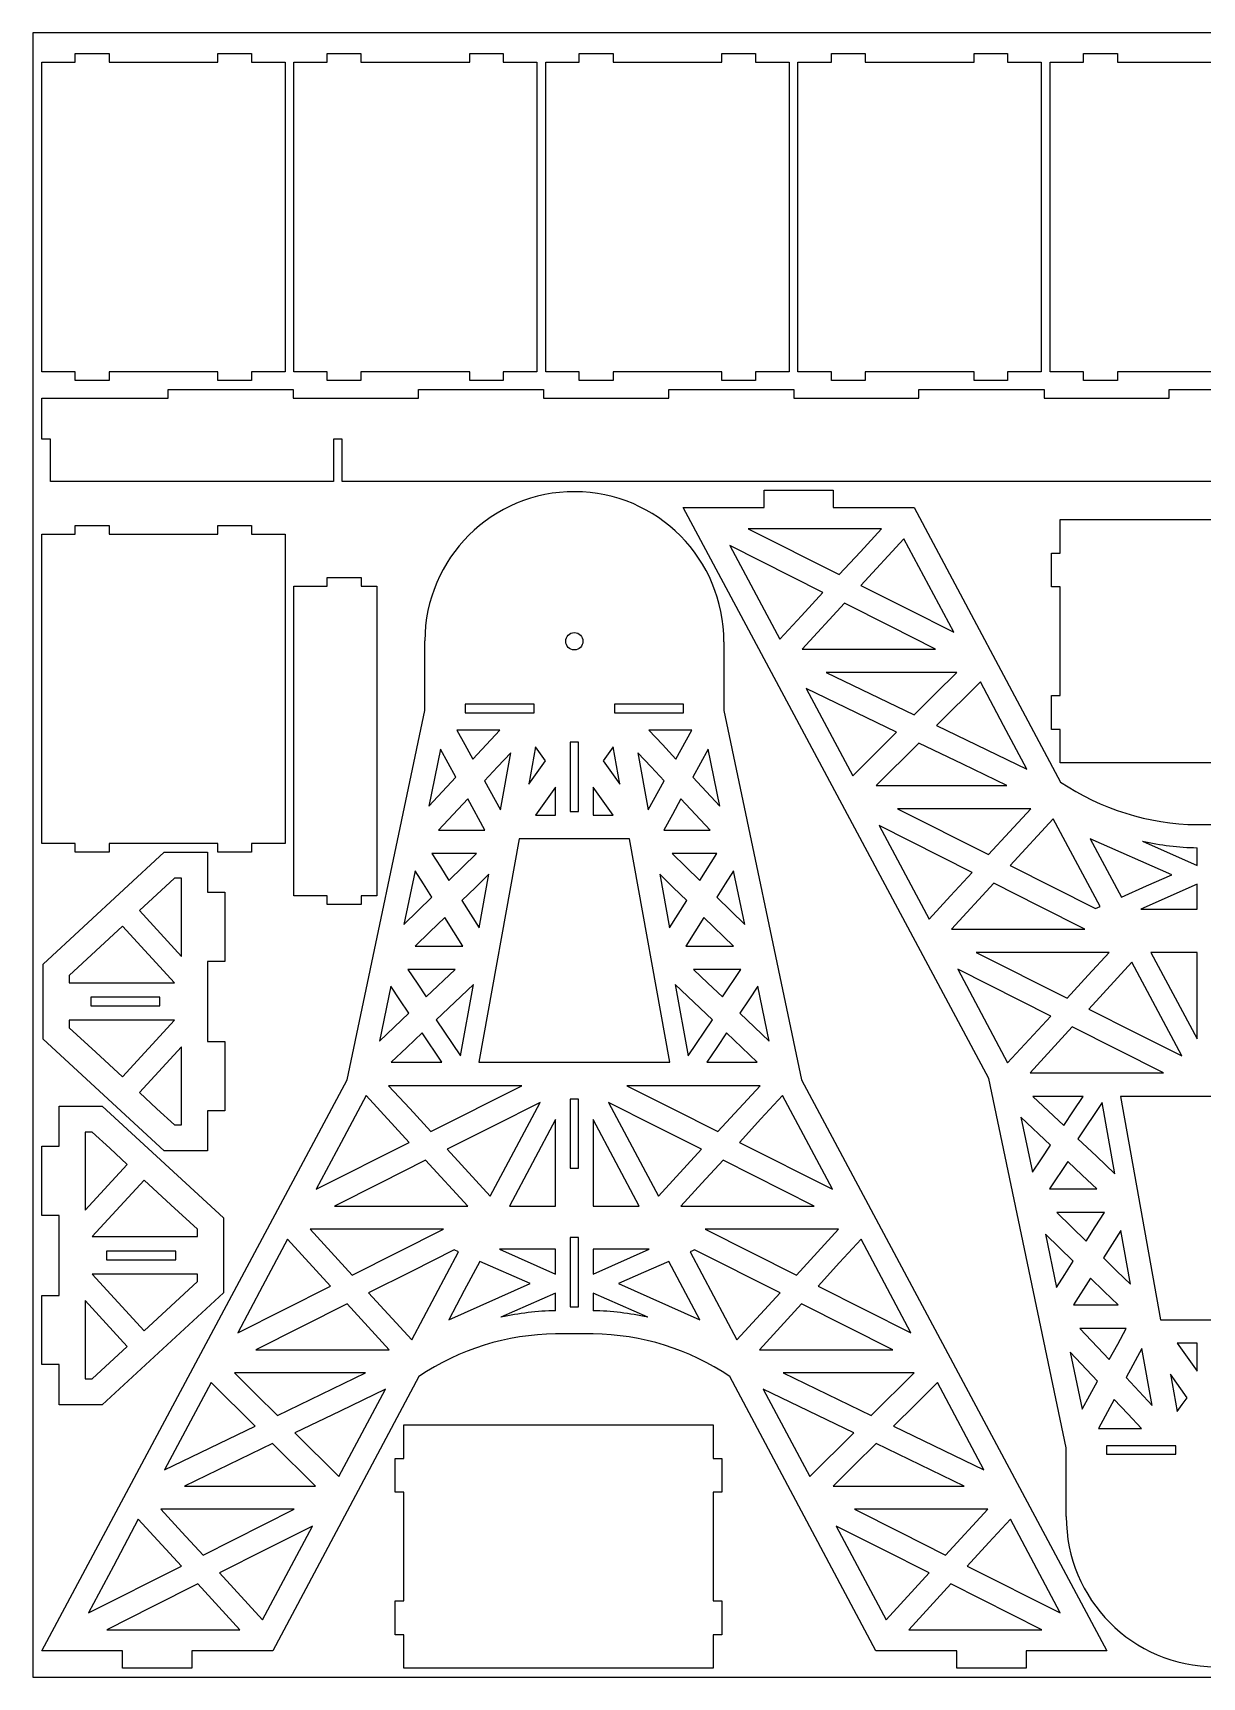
# Model space of a CAD drawing. Extents: x 0 to 1420, y 0 to 1140.
# Drawn here: x 0 to 811, y 0 to 1140 of the extents above; entities that cross this region are included whole.
import ezdxf

# ---------------------------------------------------------------- set-up
doc = ezdxf.new("R2010")
doc.units = 0
doc.header["$MEASUREMENT"] = 0
doc.layers.add('DEFAULT', color=1, linetype='Continuous')

msp = doc.modelspace()

# ---------------------------------------------------------------- linework, layer by layer
at = {"color": 5}
msp.add_lwpolyline([(0, 0), (1420, 0), (1420, 1140), (0, 1140)], close=True, dxfattribs=at)
at = {"layer": 'DEFAULT'}
for p, q in [((6.1777, 904.9731), (6.1777, 1119.643)), ((6.1777, 1119.643), (29.313, 1119.643)), ((29.313, 1119.643), (29.313, 1125.643)), ((29.313, 1125.643), (52.8179, 1125.643)), ((52.8179, 1125.643), (52.8179, 1119.643)), ((52.8179, 1119.643), (128.2806, 1119.643)), ((128.2806, 1119.643), (128.2806, 1125.643)), ((128.2806, 1125.643), (151.5934, 1125.643)), ((151.5934, 1125.643), (151.5934, 1119.643)), ((151.5934, 1119.643), (174.9183, 1119.643)), ((174.9183, 1119.643), (174.9183, 904.9731)), ((180.9183, 904.9731), (180.9183, 1119.643)), ((180.9183, 1119.643), (204.0537, 1119.643)), ((204.0537, 1119.643), (204.0537, 1125.643)), ((204.0537, 1125.643), (227.5586, 1125.643)), ((227.5586, 1125.643), (227.5586, 1119.643)), ((227.5586, 1119.643), (303.0212, 1119.643)), ((303.0212, 1119.643), (303.0212, 1125.643)), ((303.0212, 1125.643), (326.3341, 1125.643)), ((326.3341, 1125.643), (326.3341, 1119.643)), ((326.3341, 1119.643), (349.6589, 1119.643)), ((349.6589, 1119.643), (349.6589, 904.9731)), ((355.8372, 904.973), (355.8372, 1119.643)), ((355.8372, 1119.643), (378.9725, 1119.643)), ((378.9725, 1119.643), (378.9725, 1125.643)), ((378.9725, 1125.643), (402.4774, 1125.643)), ((402.4774, 1125.643), (402.4774, 1119.643)), ((402.4774, 1119.643), (477.9402, 1119.643)), ((477.9402, 1119.643), (477.9402, 1125.643)), ((477.9402, 1125.643), (501.253, 1125.643)), ((501.253, 1125.643), (501.253, 1119.643)), ((501.253, 1119.643), (524.5778, 1119.643)), ((524.5778, 1119.643), (524.5778, 904.973)), ((530.7556, 904.973), (530.7556, 1119.643)), ((530.7556, 1119.643), (553.8909, 1119.643)), ((553.8909, 1119.643), (553.8909, 1125.643)), ((553.8909, 1125.643), (577.3958, 1125.643)), ((577.3958, 1125.643), (577.3958, 1119.643)), ((577.3958, 1119.643), (652.8585, 1119.643)), ((652.8585, 1119.643), (652.8585, 1125.643)), ((652.8585, 1125.643), (676.1713, 1125.643)), ((676.1713, 1125.643), (676.1713, 1119.643)), ((676.1713, 1119.643), (699.4962, 1119.643)), ((699.4962, 1119.643), (699.4962, 904.973)), ((705.6738, 904.9724), (705.6738, 1119.643)), ((705.6738, 1119.643), (728.8091, 1119.643)), ((728.8091, 1119.643), (728.8091, 1125.643)), ((728.8091, 1125.643), (752.314, 1125.643)), ((752.314, 1125.643), (752.314, 1119.643)), ((752.314, 1119.643), (827.7767, 1119.643)), ((29.313, 904.9731), (6.1777, 904.9731)), ((29.313, 898.9731), (29.313, 904.9731)), ((128.2806, 904.9731), (52.8179, 904.9731)), ((52.8179, 904.9731), (52.8179, 898.9731)), ((128.2806, 898.9731), (128.2806, 904.9731)), ((174.9183, 904.9731), (151.5934, 904.9731)), ((151.5934, 904.9731), (151.5934, 898.9731)), ((204.0537, 904.9731), (180.9183, 904.9731)), ((204.0537, 898.9731), (204.0537, 904.9731)), ((303.0212, 904.9731), (227.5586, 904.9731)), ((227.5586, 904.9731), (227.5586, 898.9731)), ((303.0212, 898.9731), (303.0212, 904.9731)), ((349.6589, 904.9731), (326.3341, 904.9731)), ((326.3341, 904.9731), (326.3341, 898.9731)), ((378.9725, 904.973), (355.8372, 904.973)), ((378.9725, 898.973), (378.9725, 904.973)), ((477.9402, 904.973), (402.4774, 904.973)), ((402.4774, 904.973), (402.4774, 898.973)), ((477.9402, 898.973), (477.9402, 904.973)), ((524.5778, 904.973), (501.253, 904.973)), ((501.253, 904.973), (501.253, 898.973)), ((553.8909, 904.973), (530.7556, 904.973)), ((553.8909, 898.973), (553.8909, 904.973)), ((652.8585, 904.973), (577.3958, 904.973)), ((577.3958, 904.973), (577.3958, 898.973)), ((652.8585, 898.973), (652.8585, 904.973)), ((699.4962, 904.973), (676.1713, 904.973)), ((676.1713, 904.973), (676.1713, 898.973)), ((728.8091, 904.9724), (705.6738, 904.9724)), ((728.8091, 898.9724), (728.8091, 904.9724)), ((827.7767, 904.9724), (752.314, 904.9724)), ((752.314, 904.9724), (752.314, 898.9724)), ((52.8179, 898.9731), (29.313, 898.9731)), ((93.8783, 886.7953), (93.8783, 892.7953)), ((93.8783, 892.7953), (180.6783, 892.7953)), ((151.5934, 898.9731), (128.2806, 898.9731)), ((180.6783, 892.7953), (180.6783, 886.7953)), ((227.5586, 898.9731), (204.0537, 898.9731)), ((267.4782, 886.7953), (267.4782, 892.7953)), ((267.4782, 892.7953), (354.2782, 892.7953)), ((326.3341, 898.9731), (303.0212, 898.9731)), ((354.2782, 892.7953), (354.2782, 886.7953)), ((402.4774, 898.973), (378.9725, 898.973)), ((441.0782, 886.7953), (441.0782, 892.7953)), ((441.0782, 892.7953), (527.8782, 892.7953)), ((501.253, 898.973), (477.9402, 898.973)), ((527.8782, 892.7953), (527.8782, 886.7953)), ((577.3958, 898.973), (553.8909, 898.973)), ((614.6782, 886.7953), (614.6782, 892.7953)), ((614.6782, 892.7953), (701.4782, 892.7953)), ((676.1713, 898.973), (652.8585, 898.973)), ((701.4782, 892.7953), (701.4782, 886.7953)), ((752.314, 898.9724), (728.8091, 898.9724)), ((788.2782, 886.7953), (788.2782, 892.7953)), ((788.2782, 892.7953), (875.0782, 892.7953)), ((6.1782, 858.2953), (6.1782, 886.7953)), ((6.1783, 886.7953), (93.8783, 886.7953)), ((180.6783, 886.7953), (267.4782, 886.7953)), ((354.2782, 886.7953), (441.0782, 886.7953)), ((527.8782, 886.7953), (614.6782, 886.7953)), ((701.4782, 886.7953), (788.2782, 886.7953)), ((12.1782, 858.2953), (6.1782, 858.2953)), ((12.1782, 828.8953), (12.1782, 858.2953)), ((214.4782, 858.2953), (208.4782, 858.2953)), ((208.4782, 858.2953), (208.4782, 828.8953)), ((214.4782, 828.8953), (214.4782, 858.2953)), ((208.4782, 828.8953), (12.1782, 828.8953)), ((1101.678, 828.8953), (214.4782, 828.8953)), ((507.2655, 810.8947), (507.2655, 822.8947)), ((507.2655, 822.8947), (555.2655, 822.8947)), ((555.2655, 822.8947), (555.2655, 810.8947)), ((663.1165, 414.9657), (451.1785, 810.8947)), ((451.1785, 810.8947), (507.2655, 810.8947)), ((555.2655, 810.8947), (611.3525, 810.8947)), ((611.3525, 810.8947), (712.8442, 620.5977)), ((29.313, 792.5573), (29.313, 798.5573)), ((29.313, 798.5573), (52.8179, 798.5573)), ((52.8179, 798.5573), (52.8179, 792.5573)), ((128.2806, 792.5573), (128.2806, 798.5573)), ((128.2806, 798.5573), (151.5934, 798.5573)), ((151.5934, 798.5573), (151.5934, 792.5573)), ((712.6361, 779.3326), (712.6361, 802.6575)), ((712.6361, 802.6575), (927.3062, 802.6575)), ((6.1777, 577.8871), (6.1777, 792.5573)), ((6.1777, 792.5573), (29.313, 792.5573)), ((52.8179, 792.5573), (128.2806, 792.5573)), ((151.5934, 792.5573), (174.9183, 792.5573)), ((174.9183, 792.5573), (174.9183, 577.8871)), ((588.6752, 796.1827), (496.2128, 796.1827)), ((496.2128, 796.1827), (559.4008, 764.3887)), ((574.038, 780.2857), (588.6752, 796.1827)), ((604.2668, 789.3058), (574.3831, 756.8502)), ((638.8863, 724.3945), (604.2668, 789.3058)), ((548.0402, 752.0504), (483.537, 784.5061)), ((483.537, 784.5061), (518.1564, 719.5946)), ((559.4008, 764.3887), (574.038, 780.2856)), ((706.6361, 756.0198), (706.6361, 779.3326)), ((706.6361, 779.3326), (712.6361, 779.3326)), ((180.9183, 541.7924), (180.9183, 756.3993)), ((180.9183, 756.3993), (204.2332, 756.3993)), ((204.2332, 756.3993), (204.2332, 762.3993)), ((204.2332, 762.3993), (227.7661, 762.3993)), ((227.7661, 762.3993), (227.7661, 756.3993)), ((227.7661, 756.3993), (238.7094, 756.3993)), ((238.7094, 756.3993), (238.7094, 541.7924)), ((574.3831, 756.8502), (606.6346, 740.6223)), ((712.6361, 756.0198), (706.6361, 756.0198)), ((712.6361, 680.5571), (712.6361, 756.0198)), ((533.0983, 735.8225), (548.0402, 752.0504)), ((563.0225, 744.5118), (533.748, 712.7178)), ((594.6165, 728.6149), (563.0225, 744.5118)), ((518.1564, 719.5946), (533.0983, 735.8225)), ((606.6347, 740.6223), (638.8863, 724.3945)), ((271.8935, 670.1888), (271.8941, 718.5549)), ((626.2104, 712.7178), (594.6165, 728.6148)), ((479.3278, 717.8033), (479.3285, 670.1888)), ((533.748, 712.7178), (626.2104, 712.7178)), ((641.0414, 696.5897), (550.2219, 696.5897)), ((550.2219, 696.5897), (611.3444, 667.1284)), ((626.1929, 681.8591), (641.0414, 696.5897)), ((599.1985, 655.079), (536.4285, 685.3345)), ((536.4285, 685.3345), (568.701, 624.8236)), ((657.2538, 689.9551), (626.7562, 659.6998)), ((673.3901, 659.6998), (657.2538, 689.9551)), ((299.8605, 674.6047), (299.8605, 668.6047)), ((347.8605, 674.6047), (299.8605, 674.6047)), ((347.8605, 668.6047), (347.8605, 674.6047)), ((403.3605, 674.6047), (403.3605, 668.6047)), ((451.3605, 674.6047), (403.3605, 674.6047)), ((451.3605, 668.6047), (451.3605, 674.6047)), ((611.3444, 667.1284), (626.1929, 681.8591)), ((706.6361, 657.0522), (706.6361, 680.5571)), ((706.6361, 680.5571), (712.6361, 680.5571)), ((218.1162, 414.1066), (271.8935, 670.1888)), ((299.8605, 668.6047), (347.8605, 668.6047)), ((403.3605, 668.6047), (451.3605, 668.6047)), ((479.3285, 670.1888), (533.1058, 414.1065)), ((323.9686, 656.6076), (294.1378, 656.6076)), ((294.1378, 656.6076), (299.6335, 646.5459)), ((305.1292, 636.4842), (323.9686, 656.6076)), ((457.0831, 656.6077), (427.2523, 656.6077)), ((427.2523, 656.6077), (436.672, 646.546)), ((446.0918, 636.4843), (457.0831, 656.6077)), ((583.9498, 639.9514), (599.1985, 655.079)), ((626.7562, 659.6998), (689.5263, 629.4443)), ((689.5263, 629.4443), (673.39, 659.6998)), ((712.6361, 657.0522), (706.6361, 657.0522)), ((712.6361, 633.9169), (712.6361, 657.0522)), ((282.8701, 643.2963), (274.589, 603.8628)), ((288.1457, 633.6374), (282.8701, 643.2963)), ((299.6335, 646.5459), (305.1292, 636.4842)), ((331.4944, 640.8405), (322.4176, 631.1452)), ((324.3696, 601.2581), (331.4944, 640.8405)), ((348.7704, 644.9788), (344.1162, 619.1219)), ((352.1998, 640.1521), (348.7704, 644.9788)), ((355.6293, 635.3256), (352.1998, 640.1522)), ((372.6105, 648.1586), (372.6105, 600.1586)), ((378.6105, 648.1586), (372.6105, 648.1586)), ((378.6105, 600.1586), (378.6105, 648.1586)), ((399.0212, 640.1522), (395.5918, 635.3256)), ((402.4506, 644.9788), (399.0211, 640.1521)), ((407.1048, 619.1219), (402.4506, 644.9788)), ((428.8033, 631.1453), (419.7264, 640.8406)), ((419.7264, 640.8406), (426.8513, 601.2582)), ((436.672, 646.546), (446.0918, 636.4843)), ((468.3509, 643.2963), (463.0752, 633.6375)), ((476.6319, 603.8629), (468.3509, 643.2963)), ((568.701, 624.8236), (583.9498, 639.9513)), ((614.6105, 647.6505), (584.9134, 618.189)), ((645.1717, 632.9197), (614.6105, 647.6505)), ((293.4214, 623.9785), (288.1457, 633.6374)), ((322.4176, 631.1452), (313.3409, 621.4499)), ((344.1162, 619.1219), (355.6293, 635.3256)), ((395.5918, 635.3256), (407.1048, 619.1219)), ((437.8799, 621.45), (428.8033, 631.1453)), ((463.0752, 633.6375), (457.7996, 623.9786)), ((675.7329, 618.189), (645.1717, 632.9197)), ((927.3062, 633.9169), (712.6361, 633.9169)), ((274.589, 603.8628), (293.4214, 623.9785)), ((313.3409, 621.4499), (324.3696, 601.2581)), ((362.6086, 617.0585), (355.6837, 607.3124)), ((362.6086, 597.5663), (362.6086, 617.0585)), ((402.4623, 597.5663), (388.6126, 617.0585)), ((388.6126, 617.0585), (388.6126, 607.3124)), ((426.8513, 601.2582), (437.8799, 621.45)), ((457.7996, 623.9786), (476.6319, 603.8629)), ((584.9134, 618.189), (675.7329, 618.189)), ((301.6332, 608.9442), (291.5, 598.1204)), ((313.457, 587.2966), (301.6332, 608.9442)), ((355.6837, 607.3124), (348.7588, 597.5663)), ((388.6126, 607.3124), (388.6126, 597.5663)), ((449.5878, 608.9442), (443.6759, 598.1204)), ((469.8542, 587.2966), (449.5878, 608.9442)), ((291.5, 598.1204), (281.3668, 587.2966)), ((348.7588, 597.5663), (362.6086, 597.5663)), ((372.6105, 600.1586), (378.6105, 600.1586)), ((388.6126, 597.5663), (402.4623, 597.5663)), ((443.6759, 598.1204), (437.764, 587.2966)), ((692.2068, 602.061), (599.7444, 602.061)), ((599.7444, 602.061), (662.9324, 570.2671)), ((677.5695, 586.1641), (692.2068, 602.061)), ((707.7984, 595.184), (677.9146, 562.7283)), ((740.2784, 534.284), (707.7984, 595.184)), ((281.3668, 587.2966), (313.457, 587.2966)), ((437.764, 587.2966), (469.8542, 587.2966)), ((651.5717, 557.9286), (587.0685, 590.3843)), ((587.0685, 590.3843), (621.688, 525.473)), ((662.9324, 570.2671), (677.5696, 586.1641)), ((807.6093, 591.0553), (833.6133, 591.0553)), ((29.313, 577.8871), (6.1777, 577.8871)), ((7.1777, 494.3871), (91.1777, 571.8871)), ((29.313, 571.8871), (29.313, 577.8871)), ((52.8179, 571.8871), (29.313, 571.8871)), ((128.2806, 577.8871), (52.8179, 577.8871)), ((52.8179, 577.8871), (52.8179, 571.8871)), ((91.1777, 571.8871), (121.1777, 571.8871)), ((121.1777, 571.8871), (121.1777, 544.1371)), ((128.2806, 571.8871), (128.2806, 577.8871)), ((151.5934, 571.8871), (128.2806, 571.8871)), ((174.9183, 577.8871), (151.5934, 577.8871)), ((151.5934, 577.8871), (151.5934, 571.8871)), ((307.7841, 571.0269), (276.8062, 571.0269)), ((276.8062, 571.0269), (282.7332, 561.7065)), ((288.6602, 552.3862), (307.7841, 571.0269)), ((337.3076, 581.2966), (309.4272, 426.405)), ((375.6105, 581.2966), (337.3076, 581.2966)), ((413.9134, 581.2966), (375.6106, 581.2966)), ((441.7939, 426.405), (413.9134, 581.2966)), ((474.4147, 571.027), (443.437, 571.027)), ((443.437, 571.027), (452.9989, 561.7066)), ((462.5608, 552.3863), (474.4147, 571.027)), ((789.9844, 556.2791), (733.4944, 581.2761)), ((733.4944, 581.2761), (755.0668, 540.8278)), ((769.7289, 579.5982), (807.6118, 562.8349)), ((807.6058, 568.9472), (807.5999, 575.0595)), ((265.1693, 559.0069), (257.3752, 521.8917)), ((270.9633, 549.8956), (265.1693, 559.0069)), ((282.7332, 561.7065), (288.6602, 552.3862)), ((452.9989, 561.7066), (462.5608, 552.3863)), ((486.0516, 559.0069), (480.2576, 549.8956)), ((493.8458, 521.8917), (486.0516, 559.0069)), ((677.9146, 562.7283), (737.1749, 532.9107)), ((807.6118, 562.8349), (807.6058, 568.9472)), ((98.2129, 553.8871), (73.8861, 531.4428)), ((103.1777, 553.8871), (98.2129, 553.8871)), ((103.1777, 499.6944), (103.1777, 553.8871)), ((276.7574, 540.7843), (270.9633, 549.8956)), ((306.9596, 547.5032), (297.5796, 538.3602)), ((316.3394, 556.6462), (306.9595, 547.5032)), ((309.6356, 519.402), (316.3394, 556.6462)), ((444.2615, 547.5034), (434.8815, 556.6464)), ((434.8815, 556.6464), (441.5855, 519.4022)), ((453.6414, 538.3604), (444.2615, 547.5034)), ((480.2576, 549.8956), (474.4635, 540.7843)), ((636.6298, 541.7009), (651.5717, 557.9286)), ((666.554, 550.3902), (637.2796, 518.5962)), ((698.148, 534.4932), (666.554, 550.3902)), ((755.0668, 540.8278), (772.5256, 548.5534)), ((807.6093, 549.7224), (768.6356, 532.4764)), ((772.5256, 548.5535), (789.9844, 556.2791)), ((807.6093, 541.0994), (807.6093, 549.7224)), ((121.1777, 544.1371), (133.1777, 544.1371)), ((133.1777, 544.1371), (133.1777, 496.1371)), ((204.2332, 541.7924), (180.9183, 541.7924)), ((204.2332, 535.7292), (204.2332, 541.7924)), ((238.7094, 541.7924), (227.7661, 541.7924)), ((227.7661, 541.7924), (227.7661, 535.7292)), ((257.3752, 521.8917), (276.7574, 540.7843)), ((297.5796, 538.3602), (309.6356, 519.402)), ((441.5855, 519.4022), (453.6414, 538.3604)), ((474.4635, 540.7843), (493.8458, 521.8917)), ((621.688, 525.473), (636.6298, 541.7009)), ((807.6093, 532.4764), (807.6093, 541.0994)), ((73.8861, 531.4428), (88.5319, 515.5686)), ((227.7661, 535.7292), (204.2332, 535.7292)), ((285.6769, 526.7583), (275.4651, 516.8046)), ((298.3364, 506.8508), (285.6769, 526.7583)), ((465.5443, 526.7583), (459.2144, 516.8046)), ((485.9677, 506.8508), (465.5443, 526.7583)), ((729.742, 518.5962), (698.148, 534.4932)), ((737.1749, 532.9107), (738.7267, 533.5973)), ((738.7267, 533.5973), (740.2784, 534.284)), ((768.6356, 532.4764), (807.6093, 532.4764)), ((62.1266, 520.5932), (25.1777, 486.5035)), ((98.2989, 481.3871), (62.1266, 520.5932)), ((88.5319, 515.5686), (103.1777, 499.6944)), ((275.4651, 516.8046), (265.2534, 506.8508)), ((459.2144, 516.8046), (452.8846, 506.8508)), ((637.2796, 518.5962), (729.742, 518.5962)), ((265.2534, 506.8508), (298.3364, 506.8508)), ((452.8846, 506.8508), (485.9677, 506.8508)), ((746.7163, 502.4681), (654.2539, 502.4681)), ((654.2539, 502.4681), (717.4419, 470.6742)), ((732.0791, 486.5711), (746.7163, 502.4681)), ((807.6093, 502.4681), (775.6091, 502.4681)), ((775.6091, 502.4681), (807.6093, 442.4678)), ((807.6093, 472.4679), (807.6093, 502.4681)), ((7.1777, 442.3871), (7.1777, 494.3871)), ((133.1777, 496.1371), (121.1777, 496.1371)), ((121.1777, 496.1371), (121.1777, 440.6371)), ((292.9987, 490.5811), (260.1688, 490.5811)), ((260.1688, 490.5811), (266.5267, 481.0962)), ((272.8846, 471.6111), (292.9987, 490.5811)), ((491.0522, 490.5811), (458.2223, 490.5811)), ((458.2223, 490.5811), (468.2794, 481.0961)), ((478.3364, 471.6111), (491.0522, 490.5811)), ((706.0813, 458.3358), (641.5781, 490.7915)), ((641.5781, 490.7915), (676.1975, 425.8801)), ((762.3079, 495.5913), (732.4242, 463.1356)), ((796.9274, 430.6799), (762.3079, 495.5913)), ((25.1777, 486.5035), (25.1777, 483.9453)), ((25.1777, 483.9453), (25.1777, 481.3871)), ((25.1777, 481.3871), (98.2989, 481.3871)), ((248.3625, 478.9741), (240.3782, 440.9538)), ((254.6234, 469.6338), (248.3625, 478.9741)), ((266.5267, 481.0961), (272.8846, 471.6111)), ((305.6117, 480.1127), (292.734, 467.9675)), ((296.7129, 430.6749), (305.6117, 480.1127)), ((458.487, 467.9675), (445.6093, 480.1127)), ((445.6093, 480.1127), (454.5081, 430.6749)), ((468.2794, 481.0961), (478.3364, 471.6111)), ((502.8585, 478.974), (496.5976, 469.6337)), ((510.8428, 440.9537), (502.8585, 478.974)), ((717.4419, 470.6742), (732.0791, 486.5711)), ((88.1777, 471.3871), (40.1777, 471.3871)), ((40.1777, 471.3871), (40.1777, 465.3871)), ((88.1777, 465.3871), (88.1777, 471.3871)), ((260.8843, 460.2935), (254.6234, 469.6338)), ((292.734, 467.9675), (279.8564, 455.8223)), ((471.3647, 455.8223), (458.4871, 467.9675)), ((496.5976, 469.6337), (490.3367, 460.2934)), ((807.6093, 442.4678), (807.6093, 472.4679)), ((40.1777, 465.3871), (88.1777, 465.3871)), ((240.3782, 440.9538), (260.8843, 460.2935)), ((490.3367, 460.2934), (510.8428, 440.9537)), ((691.1394, 442.1079), (706.0813, 458.3358)), ((732.4242, 463.1356), (764.6758, 446.9077)), ((98.2989, 455.3871), (25.1777, 455.3871)), ((25.1777, 455.3871), (25.1777, 450.2707)), ((25.1777, 450.2707), (43.6522, 433.2258)), ((62.1266, 416.181), (98.2989, 455.3871)), ((270.0688, 446.5916), (259.3669, 436.4983)), ((283.6, 426.4051), (270.0688, 446.5916)), ((279.8564, 455.8223), (296.7129, 430.6749)), ((454.5081, 430.6749), (471.3647, 455.8223)), ((481.1522, 446.5915), (474.3866, 436.4982)), ((502.5562, 426.405), (481.1522, 446.5915)), ((721.0636, 450.7972), (691.7891, 419.0033)), ((752.6576, 434.9002), (721.0636, 450.7972)), ((764.6758, 446.9077), (796.9274, 430.6799)), ((91.1777, 364.8871), (7.1777, 442.3871)), ((43.6522, 433.2258), (62.1266, 416.181)), ((103.1777, 437.0797), (73.8861, 405.3314)), ((103.1777, 382.8871), (103.1777, 437.0797)), ((121.1777, 440.6371), (133.1777, 440.6371)), ((133.1777, 440.6371), (133.1777, 392.6371)), ((259.3669, 436.4983), (248.6649, 426.4051)), ((474.3866, 436.4982), (467.621, 426.405)), ((676.1975, 425.8801), (691.1394, 442.1079)), ((784.2515, 419.0033), (752.6577, 434.9002)), ((248.6649, 426.4051), (283.6, 426.4051)), ((309.4272, 426.405), (441.7939, 426.405)), ((467.621, 426.405), (502.5562, 426.405)), ((6.1782, 18.1777), (218.1162, 414.1066)), ((533.1058, 414.1065), (745.0438, 18.1776)), ((716.8937, 158.8834), (663.1165, 414.9657)), ((691.7891, 419.0033), (784.2515, 419.0033)), ((73.8861, 405.3314), (86.0495, 394.1092)), ((231.197, 403.1929), (213.8873, 370.7372)), ((261.0807, 370.7372), (231.197, 403.1929)), ((339.2509, 410.0697), (246.7885, 410.0697)), ((246.7885, 410.0697), (261.4258, 394.1727)), ((276.063, 378.2757), (339.2509, 410.0697)), ((372.6107, 400.8208), (372.6107, 352.8208)), ((378.6107, 400.8208), (372.6107, 400.8208)), ((378.6107, 352.8208), (378.6107, 400.8208)), ((504.4327, 410.0696), (411.9703, 410.0696)), ((411.9703, 410.0696), (443.5643, 394.1726)), ((475.1583, 378.2756), (504.4327, 410.0696)), ((520.0244, 403.1929), (505.0825, 386.965)), ((554.6438, 338.2815), (520.0244, 403.1929)), ((728.6008, 402.668), (693.6656, 402.668)), ((693.6656, 402.668), (715.0696, 382.4815)), ((721.8351, 392.5747), (728.6008, 402.668)), ((886.7945, 402.668), (754.4279, 402.668)), ((754.4279, 402.668), (782.3084, 247.7763)), ((18.1777, 368.1369), (18.1777, 395.8869)), ((18.1777, 395.8869), (48.1777, 395.8869)), ((48.1777, 395.8869), (132.1777, 318.3869)), ((86.0495, 394.1092), (98.2129, 382.8871)), ((133.1777, 392.6371), (121.1777, 392.6371)), ((121.1777, 392.6371), (121.1777, 364.8871)), ((261.4258, 394.1727), (276.063, 378.2757)), ((317.3074, 333.4815), (351.9268, 398.393)), ((351.9268, 398.393), (319.6752, 382.1651)), ((431.5461, 382.1651), (399.2945, 398.393)), ((399.2945, 398.393), (433.9139, 333.4815)), ((443.5643, 394.1726), (475.1583, 378.2756)), ((705.8849, 368.7795), (685.3789, 388.1193)), ((685.3789, 388.1193), (693.3631, 350.0989)), ((715.0696, 382.4815), (721.8352, 392.5747)), ((741.7136, 398.398), (724.8571, 373.2506)), ((750.6124, 348.9602), (741.7136, 398.398)), ((41.1425, 377.8869), (36.1777, 377.8869)), ((36.1777, 377.8869), (36.1777, 323.6943)), ((53.3059, 366.6648), (41.1425, 377.8869)), ((98.2129, 382.8871), (103.1777, 382.8871)), ((319.6752, 382.1652), (287.4237, 365.9373)), ((362.6087, 386.6052), (346.6086, 356.6049)), ((362.6087, 326.6048), (362.6087, 386.6052)), ((420.6129, 326.6048), (388.6127, 386.6052)), ((388.6127, 386.6052), (388.6127, 356.605)), ((463.7977, 365.9373), (431.5461, 382.1652)), ((505.0825, 386.965), (490.1406, 370.7372)), ((6.1777, 320.1369), (6.1777, 368.1369)), ((6.1777, 368.1369), (18.1777, 368.1369)), ((65.4693, 355.4426), (53.3059, 366.6648)), ((121.1777, 364.8871), (91.1777, 364.8871)), ((213.8873, 370.7372), (196.5775, 338.2815)), ((196.5775, 338.2815), (261.0807, 370.7372)), ((287.4237, 365.9373), (317.3074, 333.4815)), ((433.9139, 333.4815), (463.7977, 365.9373)), ((490.1406, 370.7372), (554.6438, 338.2815)), ((699.624, 359.4392), (705.8849, 368.7795)), ((724.8571, 373.2506), (737.7348, 361.1054)), ((36.1777, 323.6943), (65.4693, 355.4426)), ((272.4413, 358.3988), (240.8474, 342.5018)), ((301.7158, 326.6048), (272.4413, 358.3988)), ((346.6086, 356.605), (330.6085, 326.6048)), ((388.6127, 356.605), (388.6127, 326.6048)), ((478.78, 358.3988), (464.1428, 342.5018)), ((541.968, 326.6048), (478.78, 358.3988)), ((693.3631, 350.0989), (699.624, 359.4392)), ((717.8852, 357.4618), (705.1694, 338.4918)), ((727.9423, 347.9768), (717.8852, 357.4618)), ((737.7348, 361.1054), (750.6124, 348.9602)), ((77.2288, 344.593), (41.0565, 305.3869)), ((95.7032, 327.5482), (77.2288, 344.593)), ((240.8474, 342.5018), (209.2534, 326.6048)), ((372.6107, 352.8208), (378.6107, 352.8208)), ((464.1428, 342.5018), (449.5056, 326.6048)), ((737.9993, 338.4918), (727.9423, 347.9768)), ((705.1694, 338.4918), (737.9993, 338.4918)), ((18.1777, 320.1369), (6.1777, 320.1369)), ((18.1777, 264.6369), (18.1777, 320.1369)), ((114.1777, 310.5033), (95.7032, 327.5482)), ((209.2534, 326.6048), (301.7158, 326.6048)), ((330.6085, 326.6048), (362.6087, 326.6048)), ((388.6127, 326.6048), (420.6129, 326.6048)), ((449.5056, 326.6048), (541.968, 326.6048)), ((743.3372, 322.2221), (710.254, 322.2221)), ((710.254, 322.2221), (730.6776, 302.3146)), ((737.0074, 312.2684), (743.3372, 322.2221)), ((114.1777, 305.3869), (114.1777, 310.5033)), ((132.1777, 318.3869), (132.1777, 266.3869)), ((284.7418, 310.4766), (192.2793, 310.4766)), ((192.2793, 310.4766), (206.9166, 294.5797)), ((221.5538, 278.6827), (284.7418, 310.4766)), ((558.9423, 310.4767), (466.4799, 310.4767)), ((466.4799, 310.4767), (498.0739, 294.5798)), ((529.6679, 278.6828), (558.9423, 310.4767)), ((730.6776, 302.3146), (737.0073, 312.2684)), ((754.6362, 309.6709), (742.5803, 290.7126)), ((761.3402, 272.4267), (754.6362, 309.6709)), ((41.0565, 305.3869), (114.1777, 305.3869)), ((176.6877, 303.5998), (159.378, 271.1441)), ((206.5715, 271.1441), (176.6877, 303.5998)), ((343.1218, 296.5966), (323.635, 296.5966)), ((323.635, 296.5966), (362.6087, 279.3506)), ((362.6087, 296.5966), (343.1218, 296.5966)), ((362.6087, 279.3506), (362.6087, 296.5966)), ((372.6107, 304.8209), (372.6107, 256.8209)), ((378.6107, 304.8209), (372.6107, 304.8209)), ((378.6107, 256.8209), (378.6107, 304.8209)), ((388.6127, 279.3506), (427.5863, 296.5966)), ((427.5863, 296.5966), (388.6127, 296.5966)), ((388.6127, 296.5966), (388.6127, 287.9736)), ((574.534, 303.5999), (559.5921, 287.372)), ((609.1534, 238.6885), (574.534, 303.5999)), ((721.7581, 288.2887), (702.3758, 307.1813)), ((702.3758, 307.1813), (710.17, 270.0661)), ((99.1777, 295.3869), (51.1777, 295.3869)), ((51.1777, 295.3869), (51.1777, 289.3869)), ((51.1777, 289.3869), (99.1777, 289.3869)), ((99.1777, 289.3869), (99.1777, 295.3869)), ((206.9166, 294.5797), (221.5538, 278.6827)), ((292.1747, 296.162), (262.5445, 281.2532)), ((262.798, 233.8886), (295.2781, 294.7887)), ((295.2781, 294.7887), (292.1747, 296.162)), ((310.0665, 288.2447), (299.2803, 268.0206)), ((344.9841, 272.7935), (310.0665, 288.2447)), ((388.6127, 287.9736), (388.6127, 279.3506)), ((441.1553, 288.2447), (423.6965, 280.5191)), ((462.7278, 247.7964), (441.1553, 288.2447)), ((457.4955, 295.4753), (455.9438, 294.7887)), ((455.9438, 294.7887), (488.4238, 233.8886)), ((459.0473, 296.162), (457.4955, 295.4753)), ((518.3075, 266.3443), (459.0473, 296.162)), ((498.0739, 294.5798), (529.6679, 278.6828)), ((559.592, 287.3721), (544.6503, 271.1442)), ((715.9641, 279.1774), (721.7581, 288.2887)), ((742.5803, 290.7126), (751.9602, 281.5696)), ((114.1777, 279.3869), (41.0565, 279.3869)), ((41.0565, 279.3869), (77.2288, 240.1808)), ((77.2288, 240.1808), (114.1777, 274.2705)), ((114.1777, 276.8287), (114.1777, 279.3869)), ((114.1777, 274.2705), (114.1777, 276.8287)), ((262.5444, 281.2532), (232.9143, 266.3443)), ((423.6965, 280.5191), (406.2378, 272.7935)), ((710.17, 270.0661), (715.9641, 279.1774)), ((733.6609, 276.6866), (721.8069, 258.046)), ((743.2228, 267.3663), (733.6609, 276.6866)), ((751.9602, 281.5696), (761.3402, 272.4267)), ((6.1777, 216.6369), (6.1777, 264.6369)), ((6.1777, 264.6369), (18.1777, 264.6369)), ((132.1777, 266.3869), (48.1777, 188.8869)), ((159.378, 271.1441), (142.0683, 238.6884)), ((142.0683, 238.6884), (206.5715, 271.1441)), ((232.9143, 266.3443), (262.798, 233.8886)), ((288.4941, 247.7964), (344.9841, 272.7935)), ((299.2803, 268.0206), (288.4941, 247.7964)), ((362.6114, 266.2377), (343.67, 257.856)), ((362.5995, 254.013), (362.6114, 266.2377)), ((426.4933, 249.4744), (388.6104, 266.2377)), ((388.6104, 266.2377), (388.6163, 260.1254)), ((406.2378, 272.7935), (462.7278, 247.7964)), ((488.4238, 233.8886), (518.3075, 266.3443)), ((544.6503, 271.1442), (609.1534, 238.6885)), ((752.7847, 258.046), (743.2228, 267.3663)), ((50.8235, 245.2054), (36.1777, 261.0796)), ((36.1777, 261.0796), (36.1777, 206.8869)), ((217.9321, 258.8058), (186.3381, 242.9088)), ((247.2065, 227.0118), (217.9321, 258.8058)), ((343.67, 257.856), (324.7286, 249.4744)), ((372.6107, 256.8209), (378.6107, 256.8209)), ((388.6164, 260.1254), (388.6223, 254.013)), ((533.2896, 258.8058), (518.6524, 242.9088)), ((596.4776, 227.0118), (533.2896, 258.8058)), ((721.8069, 258.046), (752.7847, 258.046)), ((65.4693, 229.3312), (50.8235, 245.2054)), ((186.3381, 242.9088), (154.7441, 227.0118)), ((518.6524, 242.9088), (504.0152, 227.0118)), ((758.4577, 241.7763), (726.3675, 241.7763)), ((726.3675, 241.7763), (746.6338, 220.1288)), ((752.5457, 230.9526), (758.4577, 241.7763)), ((782.3084, 247.7763), (820.6112, 247.7763)), ((41.1425, 206.8869), (65.4693, 229.3312)), ((388.6131, 238.0169), (362.6091, 238.0169)), ((746.6338, 220.1288), (752.5457, 230.9526)), ((807.6092, 231.5066), (793.7595, 231.5066)), ((793.7595, 231.5066), (807.6092, 212.0144)), ((807.6092, 221.7605), (807.6092, 231.5066)), ((18.1777, 216.6369), (6.1777, 216.6369)), ((18.1777, 188.8869), (18.1777, 216.6369)), ((154.7441, 227.0118), (247.2065, 227.0118)), ((504.0152, 227.0118), (596.4776, 227.0118)), ((738.4221, 205.0944), (719.5898, 225.2102)), ((719.5898, 225.2102), (727.8708, 185.7767)), ((769.3703, 227.8148), (758.3416, 207.6231)), ((776.4951, 188.2324), (769.3703, 227.8148)), ((807.6092, 212.0144), (807.6092, 221.7605)), ((36.1777, 206.8869), (41.1425, 206.8869)), ((230.7326, 210.8837), (139.9131, 210.8837)), ((139.9131, 210.8837), (154.7616, 196.153)), ((267.844, 208.4745), (166.3522, 18.1776)), ((169.6101, 181.4223), (230.7326, 210.8837)), ((584.8699, 18.1776), (483.3782, 208.4745)), ((611.3087, 210.8837), (520.4891, 210.8837)), ((520.4891, 210.8837), (551.0504, 196.153)), ((581.6116, 181.4224), (611.3087, 210.8837)), ((758.3416, 207.6231), (767.4184, 197.9278)), ((800.6299, 193.7474), (789.1168, 209.951)), ((789.1168, 209.951), (793.7711, 184.0942)), ((123.7007, 204.2491), (107.5645, 173.9937)), ((154.1982, 173.9937), (123.7007, 204.2491)), ((154.7616, 196.153), (169.6101, 181.4223)), ((212.2535, 139.1174), (244.526, 199.6283)), ((244.526, 199.6283), (213.141, 184.5005)), ((569.4658, 169.373), (506.6958, 199.6284)), ((506.6958, 199.6284), (522.8322, 169.373)), ((551.0504, 196.153), (581.6116, 181.4224)), ((627.5211, 204.2492), (612.2723, 189.1215)), ((659.7936, 143.7383), (627.5211, 204.2492)), ((727.8708, 185.7767), (733.1464, 195.4356)), ((733.1464, 195.4356), (738.4221, 205.0944)), ((767.4184, 197.9278), (776.4951, 188.2324)), ((48.1777, 188.8869), (18.1777, 188.8869)), ((213.141, 184.5005), (181.756, 169.3728)), ((612.2723, 189.1216), (597.0236, 173.9937)), ((750.1299, 192.5887), (739.1385, 172.4653)), ((759.5496, 182.527), (750.1299, 192.5887)), ((768.9694, 172.4653), (759.5496, 182.527)), ((793.7711, 184.0942), (797.2005, 188.9208)), ((797.2006, 188.9208), (800.6299, 193.7474)), ((107.5645, 173.9937), (91.4282, 143.7383)), ((91.4282, 143.7383), (154.1982, 173.9937)), ((257.3575, 151.5934), (257.3575, 174.9183)), ((257.3575, 174.9183), (472.0276, 174.9183)), ((472.0276, 174.9183), (472.0276, 151.5934)), ((597.0236, 173.9937), (659.7936, 143.7383)), ((739.1385, 172.4653), (768.9694, 172.4653)), ((166.3441, 161.9442), (135.7828, 147.2135)), ((196.0411, 132.4828), (166.3441, 161.9442)), ((181.756, 169.3728), (212.2535, 139.1174)), ((522.8321, 169.373), (538.9683, 139.1175)), ((538.9683, 139.1175), (569.4658, 169.373)), ((584.8777, 161.9444), (570.0292, 147.2137)), ((646.0002, 132.483), (584.8777, 161.9444)), ((792.8612, 160.4682), (744.8612, 160.4682)), ((744.8612, 160.4682), (744.8612, 154.4682)), ((792.8612, 154.4682), (792.8612, 160.4682)), ((251.3575, 128.2806), (251.3575, 151.5934)), ((251.3575, 151.5934), (257.3575, 151.5934)), ((472.0276, 151.5934), (478.0276, 151.5934)), ((478.0276, 151.5934), (478.0276, 128.2806)), ((716.8944, 111.2689), (716.8937, 158.8834)), ((744.8612, 154.4682), (792.8612, 154.4682)), ((135.7828, 147.2135), (105.2216, 132.4828)), ((570.0292, 147.2137), (555.1807, 132.483)), ((105.2216, 132.4828), (196.0411, 132.4828)), ((257.3575, 128.2806), (251.3575, 128.2806)), ((257.3575, 52.8179), (257.3575, 128.2806)), ((478.0276, 128.2806), (472.0276, 128.2806)), ((472.0276, 128.2806), (472.0276, 52.8179)), ((555.1807, 132.483), (646.0002, 132.483)), ((181.2101, 116.3548), (88.7477, 116.3548)), ((88.7477, 116.3548), (103.3849, 100.4578)), ((118.0221, 84.5609), (181.2101, 116.3548)), ((662.4741, 116.3548), (570.0117, 116.3548)), ((570.0117, 116.3548), (601.6057, 100.4578)), ((633.1996, 84.5609), (662.4741, 116.3548)), ((73.1561, 109.478), (55.8464, 77.0223)), ((103.0398, 77.0223), (73.1561, 109.478)), ((159.2665, 39.7668), (193.8859, 104.6782)), ((193.8859, 104.6782), (161.6343, 88.4503)), ((589.5875, 88.4504), (557.3359, 104.6782)), ((557.3359, 104.6782), (591.9553, 39.7669)), ((678.0657, 109.478), (663.1238, 93.2502)), ((712.6851, 44.5666), (678.0657, 109.478)), ((103.3849, 100.4578), (118.0221, 84.5609)), ((601.6057, 100.4578), (633.1996, 84.5609)), ((663.1238, 93.2502), (648.1819, 77.0223)), ((161.6343, 88.4503), (129.3827, 72.2225)), ((621.8391, 72.2226), (589.5875, 88.4504)), ((55.8464, 77.0223), (38.5366, 44.5666)), ((38.5366, 44.5666), (103.0398, 77.0223)), ((129.3827, 72.2225), (159.2665, 39.7668)), ((591.9553, 39.7669), (621.8391, 72.2226)), ((648.1819, 77.0223), (712.6851, 44.5666)), ((114.4004, 64.6839), (82.8065, 48.7869)), ((143.6749, 32.89), (114.4004, 64.6839)), ((636.8214, 64.6839), (622.1841, 48.787)), ((700.0093, 32.8901), (636.8214, 64.6839)), ((82.8065, 48.7869), (51.2125, 32.89)), ((251.3575, 29.313), (251.3575, 52.8179)), ((251.3575, 52.8179), (257.3575, 52.8179)), ((472.0276, 52.8179), (478.0276, 52.8179)), ((478.0276, 52.8179), (478.0276, 29.313)), ((622.1841, 48.787), (607.5469, 32.8901)), ((51.2125, 32.89), (143.6749, 32.89)), ((257.3575, 29.313), (251.3575, 29.313)), ((257.3575, 6.1777), (257.3575, 29.313)), ((478.0276, 29.313), (472.0276, 29.313)), ((472.0276, 29.313), (472.0276, 6.1777)), ((607.5469, 32.8901), (700.0093, 32.8901)), ((62.2652, 18.1777), (6.1782, 18.1777)), ((62.2652, 6.1777), (62.2652, 18.1777)), ((166.3521, 18.1777), (110.2652, 18.1777)), ((110.2652, 18.1777), (110.2652, 6.1777)), ((640.9568, 18.1776), (584.8699, 18.1776)), ((640.9568, 6.1776), (640.9568, 18.1776)), ((745.0438, 18.1776), (688.9568, 18.1776)), ((688.9568, 18.1776), (688.9568, 6.1776)), ((110.2652, 6.1777), (62.2652, 6.1777)), ((472.0276, 6.1777), (257.3575, 6.1777)), ((688.9568, 6.1776), (640.9568, 6.1776))]:
    msp.add_line(p, q, dxfattribs=at)
msp.add_circle((375.6105, 718.1777), 6, dxfattribs=at)
for centre, radius, start, end in [((375.611, 718.1777), 103.7176, 359.7932123, 179.7916278), ((809.9942, 765.4688), 174.4298, 236.1543396, 269.2165803), ((810.0308, 755.6114), 180.5682, 257.1032729, 269.2286297), ((365.0303, 73.4612), 180.5682, 90.7713319, 102.8966883), ((386.1915, 73.4612), 180.5682, 77.1032834, 89.2286681), ((364.994, 63.6034), 174.4298, 90.7833997, 123.8456513), ((386.2282, 63.6034), 174.4298, 56.1543494, 89.2166003), ((820.6112, 110.8947), 103.7175, 179.7932797, 359.7916276)]:
    msp.add_arc(centre, radius, start, end, dxfattribs=at)

doc.saveas('drawing.dxf')
